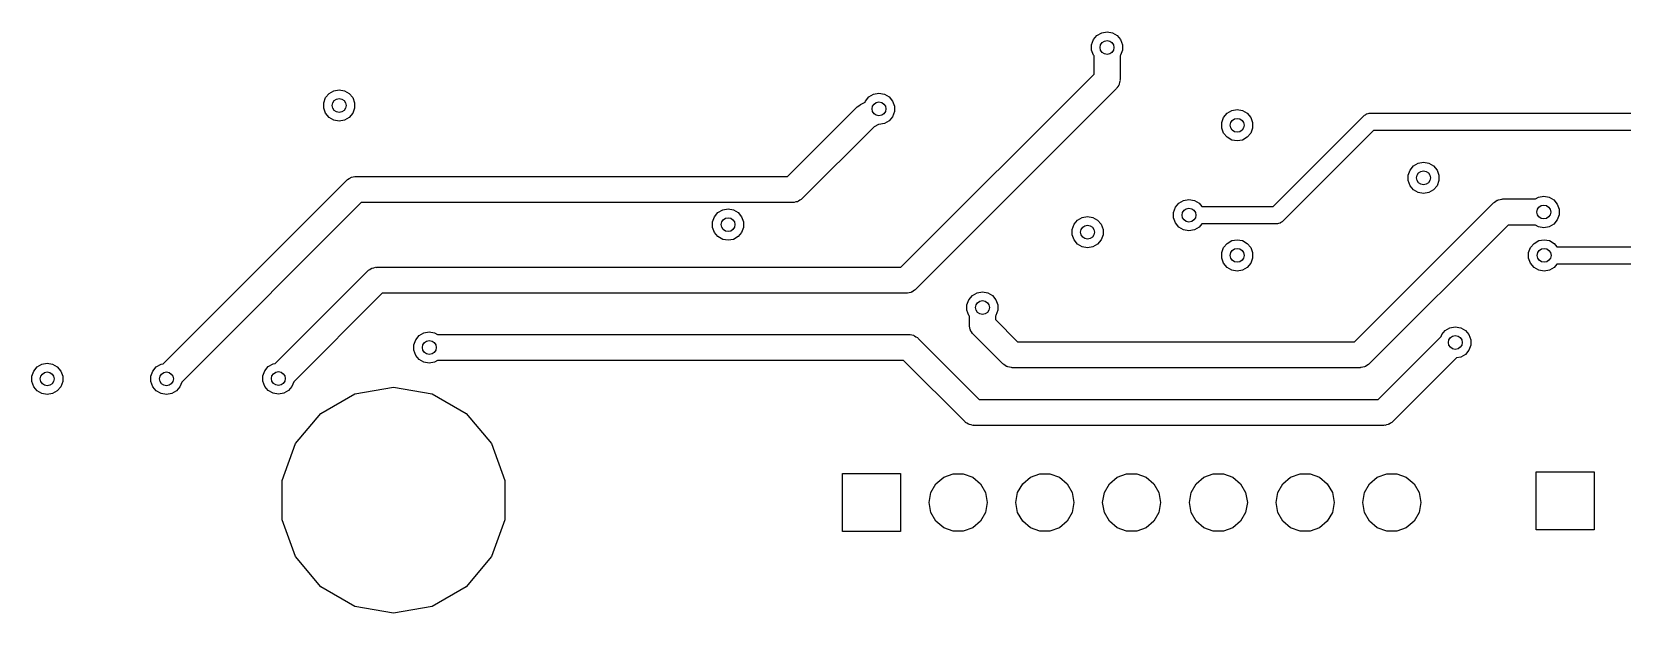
# Model space of a CAD drawing. Extents: x 91.8 to 190.7, y -114.3 to -59.5.
# Drawn here: x 94.29 to 140.87, y -114.33 to -97.3 of the extents above; entities that cross this region are included whole.
import ezdxf

# ---------------------------------------------------------------- set-up
doc = ezdxf.new("R2010")
doc.units = 0
doc.header["$MEASUREMENT"] = 0
doc.layers.add('BLACK', color=7, linetype='CONTINUOUS')

msp = doc.modelspace()

# ---------------------------------------------------------------- linework, layer by layer
at = {"layer": 'Black'}
for p, q in [((125.485, -97.4084), (125.623, -97.3287)), ((125.623, -97.3287), (125.78, -97.3011)), ((125.78, -97.3011), (125.937, -97.3287)), ((125.937, -97.3287), (126.075, -97.4084)), ((125.328, -97.6803), (125.383, -97.5305)), ((125.328, -97.8397), (125.328, -97.6803)), ((125.383, -97.5305), (125.485, -97.4084)), ((126.075, -97.4084), (126.177, -97.5305)), ((126.177, -97.5305), (126.232, -97.6803)), ((126.232, -97.6803), (126.232, -97.8397)), ((125.383, -97.9895), (125.328, -97.8397)), ((125.399, -98.0091), (125.383, -97.9895)), ((125.399, -98.5422), (125.399, -98.0091)), ((126.177, -97.9895), (126.161, -98.0091)), ((126.161, -98.0091), (126.161, -98.7)), ((126.232, -97.8397), (126.177, -97.9895)), ((119.742, -104.199), (125.399, -98.5422)), ((126.16, -98.7332), (126.147, -98.7813)), ((126.161, -98.7), (126.158, -98.7165)), ((126.158, -98.7165), (126.16, -98.7332)), ((102.893, -99.2305), (102.995, -99.1084)), ((102.995, -99.1084), (103.133, -99.0287)), ((103.133, -99.0287), (103.29, -99.0011)), ((103.29, -99.0011), (103.447, -99.0287)), ((103.447, -99.0287), (103.585, -99.1084)), ((103.585, -99.1084), (103.687, -99.2305)), ((118.703, -99.3305), (118.805, -99.2084)), ((118.805, -99.2084), (118.943, -99.1287)), ((118.943, -99.1287), (119.1, -99.1011)), ((119.1, -99.1011), (119.257, -99.1287)), ((119.257, -99.1287), (119.395, -99.2084)), ((119.395, -99.2084), (119.497, -99.3305)), ((126.049, -98.9694), (120.169, -104.849)), ((126.059, -98.9557), (126.049, -98.9694)), ((126.072, -98.9449), (126.059, -98.9557)), ((126.097, -98.9018), (126.072, -98.9449)), ((126.125, -98.861), (126.097, -98.9018)), ((126.13, -98.8448), (126.125, -98.861)), ((126.138, -98.8303), (126.13, -98.8448)), ((126.147, -98.7813), (126.138, -98.8303)), ((102.838, -99.3803), (102.893, -99.2305)), ((102.838, -99.5397), (102.838, -99.3803)), ((102.893, -99.6895), (102.838, -99.5397)), ((103.687, -99.2305), (103.742, -99.3803)), ((103.742, -99.5397), (103.687, -99.6895)), ((103.742, -99.3803), (103.742, -99.5397)), ((116.422, -101.539), (118.461, -99.5006)), ((118.461, -99.5006), (118.509, -99.4667)), ((118.509, -99.4667), (118.556, -99.4311)), ((118.556, -99.4311), (118.691, -99.3616)), ((118.691, -99.3616), (118.703, -99.3305)), ((119.497, -99.3305), (119.552, -99.4803)), ((119.552, -99.6397), (119.497, -99.7895)), ((119.552, -99.4803), (119.552, -99.6397)), ((129.295, -99.6884), (129.433, -99.6087)), ((129.433, -99.6087), (129.59, -99.5811)), ((129.59, -99.5811), (129.747, -99.6087)), ((129.747, -99.6087), (129.885, -99.6884)), ((102.995, -99.8116), (102.893, -99.6895)), ((103.133, -99.8913), (102.995, -99.8116)), ((103.29, -99.9189), (103.133, -99.8913)), ((103.447, -99.8913), (103.29, -99.9189)), ((103.585, -99.8116), (103.447, -99.8913)), ((103.687, -99.6895), (103.585, -99.8116)), ((118.957, -100.082), (116.849, -102.189)), ((119.085, -100.016), (118.957, -100.082)), ((119.1, -100.019), (119.085, -100.016)), ((119.257, -99.9913), (119.1, -100.019)), ((119.395, -99.9116), (119.257, -99.9913)), ((119.497, -99.7895), (119.395, -99.9116)), ((129.138, -99.9603), (129.193, -99.8105)), ((129.138, -100.12), (129.138, -99.9603)), ((129.193, -100.269), (129.138, -100.12)), ((129.193, -99.8105), (129.295, -99.6884)), ((129.885, -99.6884), (129.987, -99.8105)), ((129.987, -99.8105), (130.042, -99.9603)), ((130.042, -100.12), (129.987, -100.269)), ((130.042, -99.9603), (130.042, -100.12)), ((130.645, -102.416), (133.3, -99.7604)), ((133.3, -99.7604), (133.31, -99.754)), ((133.31, -99.754), (133.317, -99.7454)), ((133.317, -99.7454), (133.345, -99.7288)), ((133.345, -99.7288), (133.373, -99.7098)), ((133.373, -99.7098), (133.383, -99.7069)), ((133.383, -99.7069), (133.393, -99.7013)), ((133.393, -99.7013), (133.426, -99.6956)), ((133.426, -99.6956), (133.458, -99.687)), ((133.458, -99.687), (133.469, -99.6879)), ((133.469, -99.6879), (133.48, -99.686)), ((133.48, -99.686), (144.59, -99.686)), ((129.295, -100.392), (129.193, -100.269)), ((129.433, -100.471), (129.295, -100.392)), ((129.59, -100.499), (129.433, -100.471)), ((129.747, -100.471), (129.59, -100.499)), ((129.885, -100.392), (129.747, -100.471)), ((129.987, -100.269), (129.885, -100.392)), ((133.585, -100.194), (130.93, -102.85)), ((144.485, -100.194), (133.585, -100.194)), ((103.699, -101.553), (103.747, -101.54)), ((103.747, -101.54), (103.763, -101.542)), ((103.763, -101.542), (103.78, -101.539)), ((103.78, -101.539), (106.78, -101.539)), ((106.78, -101.539), (116.422, -101.539)), ((134.598, -101.5), (134.653, -101.351)), ((134.598, -101.66), (134.598, -101.5)), ((134.653, -101.351), (134.755, -101.228)), ((134.755, -101.228), (134.893, -101.149)), ((134.893, -101.149), (135.05, -101.121)), ((135.05, -101.121), (135.207, -101.149)), ((135.207, -101.149), (135.345, -101.228)), ((135.345, -101.228), (135.447, -101.351)), ((135.447, -101.351), (135.502, -101.5)), ((135.502, -101.5), (135.502, -101.66)), ((98.133, -107.028), (103.511, -101.651)), ((103.511, -101.651), (103.524, -101.641)), ((103.524, -101.641), (103.535, -101.628)), ((103.535, -101.628), (103.578, -101.603)), ((103.578, -101.603), (103.619, -101.575)), ((103.619, -101.575), (103.635, -101.57)), ((103.635, -101.57), (103.65, -101.562)), ((103.65, -101.562), (103.699, -101.553)), ((134.653, -101.809), (134.598, -101.66)), ((134.755, -101.932), (134.653, -101.809)), ((134.893, -102.011), (134.755, -101.932)), ((135.345, -101.932), (135.207, -102.011)), ((135.447, -101.809), (135.345, -101.932)), ((135.502, -101.66), (135.447, -101.809)), ((103.938, -102.301), (98.6779, -107.561)), ((106.78, -102.301), (103.938, -102.301)), ((116.58, -102.301), (106.78, -102.301)), ((116.597, -102.298), (116.58, -102.301)), ((116.613, -102.3), (116.597, -102.298)), ((116.661, -102.287), (116.613, -102.3)), ((116.71, -102.278), (116.661, -102.287)), ((116.725, -102.27), (116.71, -102.278)), ((116.741, -102.265), (116.725, -102.27)), ((116.782, -102.237), (116.741, -102.265)), ((116.825, -102.212), (116.782, -102.237)), ((116.836, -102.199), (116.825, -102.212)), ((116.849, -102.189), (116.836, -102.199)), ((127.728, -102.59), (127.783, -102.441)), ((127.783, -102.441), (127.885, -102.318)), ((127.885, -102.318), (128.023, -102.239)), ((128.023, -102.239), (128.18, -102.211)), ((128.18, -102.211), (128.337, -102.239)), ((128.337, -102.239), (128.475, -102.318)), ((128.475, -102.318), (128.557, -102.416)), ((128.557, -102.416), (130.645, -102.416)), ((133.032, -106.379), (137.101, -102.311)), ((135.05, -102.039), (134.893, -102.011)), ((135.207, -102.011), (135.05, -102.039)), ((137.101, -102.311), (137.114, -102.301)), ((137.114, -102.301), (137.125, -102.288)), ((137.125, -102.288), (137.168, -102.263)), ((137.168, -102.263), (137.209, -102.235)), ((137.209, -102.235), (137.225, -102.23)), ((137.225, -102.23), (137.24, -102.222)), ((137.24, -102.222), (137.289, -102.213)), ((137.289, -102.213), (137.337, -102.2)), ((137.337, -102.2), (137.353, -102.202)), ((137.353, -102.202), (137.37, -102.199)), ((137.37, -102.199), (138.326, -102.199)), ((138.326, -102.199), (138.413, -102.149)), ((138.413, -102.149), (138.57, -102.121)), ((138.57, -102.121), (138.727, -102.149)), ((138.727, -102.149), (138.865, -102.228)), ((138.865, -102.228), (138.967, -102.351)), ((138.967, -102.351), (139.022, -102.5)), ((114.228, -102.87), (114.283, -102.721)), ((114.228, -103.03), (114.228, -102.87)), ((114.283, -102.721), (114.385, -102.598)), ((114.385, -102.598), (114.523, -102.519)), ((114.523, -102.519), (114.68, -102.491)), ((114.68, -102.491), (114.837, -102.519)), ((114.837, -102.519), (114.975, -102.598)), ((114.975, -102.598), (115.077, -102.721)), ((115.077, -102.721), (115.132, -102.87)), ((115.132, -102.87), (115.132, -103.03)), ((124.813, -102.941), (124.915, -102.818)), ((124.915, -102.818), (125.053, -102.739)), ((125.053, -102.739), (125.21, -102.711)), ((125.21, -102.711), (125.367, -102.739)), ((125.367, -102.739), (125.505, -102.818)), ((125.505, -102.818), (125.607, -102.941)), ((127.728, -102.75), (127.728, -102.59)), ((127.783, -102.899), (127.728, -102.75)), ((127.885, -103.022), (127.783, -102.899)), ((128.557, -102.924), (128.475, -103.022)), ((130.75, -102.924), (128.557, -102.924)), ((130.761, -102.922), (130.75, -102.924)), ((130.772, -102.923), (130.761, -102.922)), ((130.804, -102.914), (130.772, -102.923)), ((130.837, -102.909), (130.804, -102.914)), ((130.847, -102.903), (130.837, -102.909)), ((130.857, -102.9), (130.847, -102.903)), ((130.885, -102.881), (130.857, -102.9)), ((130.913, -102.865), (130.885, -102.881)), ((130.92, -102.856), (130.913, -102.865)), ((130.93, -102.85), (130.92, -102.856)), ((138.865, -102.932), (138.727, -103.011)), ((138.967, -102.809), (138.865, -102.932)), ((139.022, -102.66), (138.967, -102.809)), ((139.022, -102.5), (139.022, -102.66)), ((114.283, -103.179), (114.228, -103.03)), ((114.385, -103.302), (114.283, -103.179)), ((114.523, -103.381), (114.385, -103.302)), ((114.68, -103.409), (114.523, -103.381)), ((114.837, -103.381), (114.68, -103.409)), ((114.975, -103.302), (114.837, -103.381)), ((115.077, -103.179), (114.975, -103.302)), ((115.132, -103.03), (115.077, -103.179)), ((124.758, -103.09), (124.813, -102.941)), ((124.758, -103.25), (124.758, -103.09)), ((124.813, -103.399), (124.758, -103.25)), ((124.915, -103.522), (124.813, -103.399)), ((125.607, -103.399), (125.505, -103.522)), ((125.607, -102.941), (125.662, -103.09)), ((125.662, -103.25), (125.607, -103.399)), ((125.662, -103.09), (125.662, -103.25)), ((128.023, -103.101), (127.885, -103.022)), ((128.18, -103.129), (128.023, -103.101)), ((128.337, -103.101), (128.18, -103.129)), ((128.475, -103.022), (128.337, -103.101)), ((129.433, -103.419), (129.59, -103.391)), ((129.59, -103.391), (129.747, -103.419)), ((137.528, -102.961), (133.459, -107.029)), ((138.326, -102.961), (137.528, -102.961)), ((138.413, -103.011), (138.326, -102.961)), ((138.57, -103.039), (138.413, -103.011)), ((138.423, -103.419), (138.58, -103.391)), ((138.727, -103.011), (138.57, -103.039)), ((138.58, -103.391), (138.737, -103.419)), ((125.053, -103.601), (124.915, -103.522)), ((125.21, -103.629), (125.053, -103.601)), ((125.367, -103.601), (125.21, -103.629)), ((125.505, -103.522), (125.367, -103.601)), ((129.138, -103.77), (129.193, -103.621)), ((129.138, -103.93), (129.138, -103.77)), ((129.193, -103.621), (129.295, -103.498)), ((129.295, -103.498), (129.433, -103.419)), ((129.747, -103.419), (129.885, -103.498)), ((129.885, -103.498), (129.987, -103.621)), ((129.987, -103.621), (130.042, -103.77)), ((130.042, -103.77), (130.042, -103.93)), ((138.128, -103.77), (138.183, -103.621)), ((138.128, -103.93), (138.128, -103.77)), ((138.183, -103.621), (138.285, -103.498)), ((138.285, -103.498), (138.423, -103.419)), ((138.737, -103.419), (138.875, -103.498)), ((138.875, -103.498), (138.957, -103.596)), ((138.957, -103.596), (141.38, -103.596)), ((101.413, -107.018), (104.121, -104.311)), ((104.121, -104.311), (104.134, -104.301)), ((104.134, -104.301), (104.145, -104.288)), ((104.145, -104.288), (104.188, -104.263)), ((104.188, -104.263), (104.229, -104.235)), ((104.229, -104.235), (104.245, -104.23)), ((104.245, -104.23), (104.26, -104.222)), ((104.26, -104.222), (104.309, -104.213)), ((104.309, -104.213), (104.357, -104.2)), ((104.357, -104.2), (104.373, -104.202)), ((104.373, -104.202), (104.39, -104.199)), ((104.39, -104.199), (106.62, -104.199)), ((106.62, -104.199), (119.742, -104.199)), ((129.193, -104.079), (129.138, -103.93)), ((129.295, -104.202), (129.193, -104.079)), ((129.433, -104.281), (129.295, -104.202)), ((129.59, -104.309), (129.433, -104.281)), ((129.747, -104.281), (129.59, -104.309)), ((129.885, -104.202), (129.747, -104.281)), ((129.987, -104.079), (129.885, -104.202)), ((130.042, -103.93), (129.987, -104.079)), ((138.183, -104.079), (138.128, -103.93)), ((138.285, -104.202), (138.183, -104.079)), ((138.423, -104.281), (138.285, -104.202)), ((138.58, -104.309), (138.423, -104.281)), ((138.737, -104.281), (138.58, -104.309)), ((138.875, -104.202), (138.737, -104.281)), ((138.957, -104.104), (138.875, -104.202)), ((141.275, -104.104), (138.957, -104.104)), ((104.548, -104.961), (101.958, -107.551)), ((106.62, -104.961), (104.548, -104.961)), ((119.9, -104.961), (106.62, -104.961)), ((119.917, -104.958), (119.9, -104.961)), ((119.933, -104.96), (119.917, -104.958)), ((119.981, -104.947), (119.933, -104.96)), ((120.03, -104.938), (119.981, -104.947)), ((120.045, -104.93), (120.03, -104.938)), ((120.061, -104.925), (120.045, -104.93)), ((120.102, -104.897), (120.061, -104.925)), ((120.145, -104.872), (120.102, -104.897)), ((120.156, -104.859), (120.145, -104.872)), ((120.169, -104.849), (120.156, -104.859)), ((121.678, -105.3), (121.733, -105.151)), ((121.733, -105.151), (121.835, -105.028)), ((121.835, -105.028), (121.973, -104.949)), ((121.973, -104.949), (122.13, -104.921)), ((122.13, -104.921), (122.287, -104.949)), ((122.287, -104.949), (122.425, -105.028)), ((122.425, -105.028), (122.527, -105.151)), ((122.527, -105.151), (122.582, -105.3)), ((121.678, -105.46), (121.678, -105.3)), ((121.733, -105.609), (121.678, -105.46)), ((121.749, -105.629), (121.733, -105.609)), ((121.749, -105.89), (121.749, -105.629)), ((122.527, -105.609), (122.511, -105.629)), ((122.511, -105.629), (122.511, -105.732)), ((122.511, -105.732), (123.158, -106.379)), ((122.582, -105.46), (122.527, -105.609)), ((122.582, -105.3), (122.582, -105.46)), ((105.533, -106.321), (105.635, -106.198)), ((105.635, -106.198), (105.773, -106.119)), ((105.773, -106.119), (105.93, -106.091)), ((105.93, -106.091), (106.087, -106.119)), ((106.087, -106.119), (106.174, -106.169)), ((106.174, -106.169), (119.98, -106.169)), ((119.98, -106.169), (119.997, -106.172)), ((119.997, -106.172), (120.013, -106.17)), ((120.013, -106.17), (120.061, -106.183)), ((120.061, -106.183), (120.11, -106.192)), ((120.11, -106.192), (120.125, -106.2)), ((120.125, -106.2), (120.141, -106.205)), ((121.752, -105.907), (121.749, -105.89)), ((121.75, -105.923), (121.752, -105.907)), ((121.763, -105.971), (121.75, -105.923)), ((121.772, -106.02), (121.763, -105.971)), ((121.78, -106.035), (121.772, -106.02)), ((121.785, -106.051), (121.78, -106.035)), ((121.813, -106.092), (121.785, -106.051)), ((121.838, -106.135), (121.813, -106.092)), ((121.851, -106.146), (121.838, -106.135)), ((121.861, -106.159), (121.851, -106.146)), ((122.731, -107.029), (121.861, -106.159)), ((135.561, -106.23), (135.583, -106.171)), ((135.583, -106.171), (135.685, -106.048)), ((135.685, -106.048), (135.823, -105.969)), ((135.823, -105.969), (135.98, -105.941)), ((135.98, -105.941), (136.137, -105.969)), ((136.137, -105.969), (136.275, -106.048)), ((136.275, -106.048), (136.377, -106.171)), ((136.377, -106.171), (136.432, -106.32)), ((105.478, -106.47), (105.533, -106.321)), ((105.478, -106.63), (105.478, -106.47)), ((105.533, -106.779), (105.478, -106.63)), ((120.141, -106.205), (120.182, -106.233)), ((120.182, -106.233), (120.225, -106.258)), ((120.225, -106.258), (120.236, -106.271)), ((120.236, -106.271), (120.249, -106.281)), ((120.249, -106.281), (122.038, -108.069)), ((123.158, -106.379), (133.032, -106.379)), ((133.722, -108.069), (135.561, -106.23)), ((136.377, -106.629), (136.275, -106.752)), ((136.432, -106.48), (136.377, -106.629)), ((136.432, -106.32), (136.432, -106.48)), ((94.3425, -107.241), (94.445, -107.118)), ((94.445, -107.118), (94.583, -107.039)), ((94.583, -107.039), (94.74, -107.011)), ((94.74, -107.011), (94.897, -107.039)), ((94.897, -107.039), (95.035, -107.118)), ((95.035, -107.118), (95.1375, -107.241)), ((97.8325, -107.241), (97.935, -107.118)), ((97.935, -107.118), (98.073, -107.039)), ((98.073, -107.039), (98.133, -107.028)), ((101.113, -107.231), (101.215, -107.108)), ((101.215, -107.108), (101.353, -107.029)), ((101.353, -107.029), (101.413, -107.018)), ((105.635, -106.902), (105.533, -106.779)), ((105.773, -106.981), (105.635, -106.902)), ((105.93, -107.009), (105.773, -106.981)), ((106.087, -106.981), (105.93, -107.009)), ((106.174, -106.931), (106.087, -106.981)), ((119.822, -106.931), (106.174, -106.931)), ((121.611, -108.719), (119.822, -106.931)), ((122.744, -107.039), (122.731, -107.029)), ((122.755, -107.052), (122.744, -107.039)), ((122.798, -107.077), (122.755, -107.052)), ((122.839, -107.105), (122.798, -107.077)), ((122.855, -107.11), (122.839, -107.105)), ((122.87, -107.118), (122.855, -107.11)), ((122.919, -107.127), (122.87, -107.118)), ((122.967, -107.14), (122.919, -107.127)), ((133.271, -107.127), (133.223, -107.14)), ((133.32, -107.118), (133.271, -107.127)), ((133.335, -107.11), (133.32, -107.118)), ((133.351, -107.105), (133.335, -107.11)), ((133.392, -107.077), (133.351, -107.105)), ((133.435, -107.052), (133.392, -107.077)), ((133.446, -107.039), (133.435, -107.052)), ((133.459, -107.029), (133.446, -107.039)), ((136.016, -106.853), (134.149, -108.719)), ((136.137, -106.831), (136.016, -106.853)), ((136.275, -106.752), (136.137, -106.831)), ((94.288, -107.39), (94.3425, -107.241)), ((94.288, -107.55), (94.288, -107.39)), ((94.3425, -107.699), (94.288, -107.55)), ((95.1375, -107.241), (95.192, -107.39)), ((95.192, -107.55), (95.1375, -107.699)), ((95.192, -107.39), (95.192, -107.55)), ((97.778, -107.39), (97.8325, -107.241)), ((97.778, -107.55), (97.778, -107.39)), ((97.8325, -107.699), (97.778, -107.55)), ((98.6779, -107.561), (98.6275, -107.699)), ((101.058, -107.38), (101.113, -107.231)), ((101.058, -107.54), (101.058, -107.38)), ((101.113, -107.689), (101.058, -107.54)), ((101.958, -107.551), (101.907, -107.689)), ((122.983, -107.138), (122.967, -107.14)), ((123, -107.141), (122.983, -107.138)), ((133.19, -107.141), (123, -107.141)), ((133.207, -107.138), (133.19, -107.141)), ((133.223, -107.14), (133.207, -107.138)), ((94.445, -107.822), (94.3425, -107.699)), ((94.583, -107.901), (94.445, -107.822)), ((94.74, -107.929), (94.583, -107.901)), ((94.897, -107.901), (94.74, -107.929)), ((95.035, -107.822), (94.897, -107.901)), ((95.1375, -107.699), (95.035, -107.822)), ((97.935, -107.822), (97.8325, -107.699)), ((98.073, -107.901), (97.935, -107.822)), ((98.23, -107.929), (98.073, -107.901)), ((98.387, -107.901), (98.23, -107.929)), ((98.525, -107.822), (98.387, -107.901)), ((98.6275, -107.699), (98.525, -107.822)), ((101.215, -107.812), (101.113, -107.689)), ((101.353, -107.891), (101.215, -107.812)), ((101.51, -107.919), (101.353, -107.891)), ((101.667, -107.891), (101.51, -107.919)), ((101.805, -107.812), (101.667, -107.891)), ((101.907, -107.689), (101.805, -107.812)), ((102.751, -108.482), (103.747, -107.907)), ((103.747, -107.907), (104.88, -107.707)), ((104.88, -107.707), (106.013, -107.907)), ((106.013, -107.907), (107.009, -108.482)), ((102.011, -109.364), (102.751, -108.482)), ((107.009, -108.482), (107.749, -109.364)), ((122.038, -108.069), (133.722, -108.069)), ((121.624, -108.729), (121.611, -108.719)), ((121.635, -108.742), (121.624, -108.729)), ((121.678, -108.767), (121.635, -108.742)), ((121.719, -108.795), (121.678, -108.767)), ((121.735, -108.8), (121.719, -108.795)), ((121.75, -108.808), (121.735, -108.8)), ((121.799, -108.817), (121.75, -108.808)), ((121.847, -108.83), (121.799, -108.817)), ((121.863, -108.828), (121.847, -108.83)), ((121.88, -108.831), (121.863, -108.828)), ((133.88, -108.831), (121.88, -108.831)), ((133.897, -108.828), (133.88, -108.831)), ((133.913, -108.83), (133.897, -108.828)), ((133.961, -108.817), (133.913, -108.83)), ((134.01, -108.808), (133.961, -108.817)), ((134.025, -108.8), (134.01, -108.808)), ((134.041, -108.795), (134.025, -108.8)), ((134.082, -108.767), (134.041, -108.795)), ((134.125, -108.742), (134.082, -108.767)), ((134.136, -108.729), (134.125, -108.742)), ((134.149, -108.719), (134.136, -108.729)), ((101.618, -110.445), (102.011, -109.364)), ((107.749, -109.364), (108.142, -110.445)), ((118.03, -111.94), (118.03, -110.24)), ((118.03, -110.24), (119.73, -110.24)), ((119.73, -110.24), (119.73, -111.94)), ((120.769, -110.54), (120.995, -110.351)), ((120.995, -110.351), (121.272, -110.25)), ((121.272, -110.25), (121.568, -110.25)), ((121.568, -110.25), (121.845, -110.351)), ((121.845, -110.351), (122.071, -110.54)), ((123.309, -110.54), (123.535, -110.351)), ((123.535, -110.351), (123.812, -110.25)), ((123.812, -110.25), (124.108, -110.25)), ((124.108, -110.25), (124.385, -110.351)), ((124.385, -110.351), (124.611, -110.54)), ((125.849, -110.54), (126.075, -110.351)), ((126.075, -110.351), (126.352, -110.25)), ((126.352, -110.25), (126.648, -110.25)), ((126.648, -110.25), (126.925, -110.351)), ((126.925, -110.351), (127.151, -110.54)), ((128.389, -110.54), (128.615, -110.351)), ((128.615, -110.351), (128.892, -110.25)), ((128.892, -110.25), (129.188, -110.25)), ((129.188, -110.25), (129.465, -110.351)), ((129.465, -110.351), (129.691, -110.54)), ((130.929, -110.54), (131.155, -110.351)), ((131.155, -110.351), (131.432, -110.25)), ((131.432, -110.25), (131.728, -110.25)), ((131.728, -110.25), (132.005, -110.351)), ((132.005, -110.351), (132.231, -110.54)), ((133.469, -110.54), (133.695, -110.351)), ((133.695, -110.351), (133.972, -110.25)), ((133.972, -110.25), (134.268, -110.25)), ((134.268, -110.25), (134.545, -110.351)), ((134.545, -110.351), (134.771, -110.54)), ((138.35, -111.89), (138.35, -110.19)), ((138.35, -110.19), (140.05, -110.19)), ((140.05, -110.19), (140.05, -111.89)), ((101.618, -111.595), (101.618, -110.445)), ((108.142, -110.445), (108.142, -111.595)), ((120.57, -111.087), (120.621, -110.796)), ((120.621, -110.796), (120.769, -110.54)), ((122.071, -110.54), (122.219, -110.796)), ((122.219, -110.796), (122.27, -111.087)), ((123.11, -111.087), (123.161, -110.796)), ((123.161, -110.796), (123.309, -110.54)), ((124.611, -110.54), (124.759, -110.796)), ((124.759, -110.796), (124.81, -111.087)), ((125.65, -111.087), (125.701, -110.796)), ((125.701, -110.796), (125.849, -110.54)), ((127.151, -110.54), (127.299, -110.796)), ((127.299, -110.796), (127.35, -111.087)), ((128.19, -111.087), (128.241, -110.796)), ((128.241, -110.796), (128.389, -110.54)), ((129.691, -110.54), (129.839, -110.796)), ((129.839, -110.796), (129.89, -111.087)), ((130.73, -111.087), (130.781, -110.796)), ((130.781, -110.796), (130.929, -110.54)), ((132.231, -110.54), (132.379, -110.796)), ((132.379, -110.796), (132.43, -111.087)), ((133.27, -111.087), (133.321, -110.796)), ((133.321, -110.796), (133.469, -110.54)), ((134.771, -110.54), (134.919, -110.796)), ((134.919, -110.796), (134.97, -111.087)), ((120.57, -111.093), (120.57, -111.087)), ((120.621, -111.384), (120.57, -111.093)), ((122.27, -111.093), (122.219, -111.384)), ((122.27, -111.087), (122.27, -111.093)), ((123.11, -111.093), (123.11, -111.087)), ((123.161, -111.384), (123.11, -111.093)), ((124.81, -111.093), (124.759, -111.384)), ((124.81, -111.087), (124.81, -111.093)), ((125.65, -111.093), (125.65, -111.087)), ((125.701, -111.384), (125.65, -111.093)), ((127.35, -111.093), (127.299, -111.384)), ((127.35, -111.087), (127.35, -111.093)), ((128.19, -111.093), (128.19, -111.087)), ((128.241, -111.384), (128.19, -111.093)), ((129.89, -111.093), (129.839, -111.384)), ((129.89, -111.087), (129.89, -111.093)), ((130.73, -111.093), (130.73, -111.087)), ((130.781, -111.384), (130.73, -111.093)), ((132.43, -111.093), (132.379, -111.384)), ((132.43, -111.087), (132.43, -111.093)), ((133.27, -111.093), (133.27, -111.087)), ((133.321, -111.384), (133.27, -111.093)), ((134.97, -111.093), (134.919, -111.384)), ((134.97, -111.087), (134.97, -111.093)), ((102.011, -112.676), (101.618, -111.595)), ((108.142, -111.595), (107.749, -112.676)), ((120.769, -111.64), (120.621, -111.384)), ((120.995, -111.829), (120.769, -111.64)), ((122.071, -111.64), (121.845, -111.829)), ((122.219, -111.384), (122.071, -111.64)), ((123.309, -111.64), (123.161, -111.384)), ((123.535, -111.829), (123.309, -111.64)), ((124.611, -111.64), (124.385, -111.829)), ((124.759, -111.384), (124.611, -111.64)), ((125.849, -111.64), (125.701, -111.384)), ((126.075, -111.829), (125.849, -111.64)), ((127.151, -111.64), (126.925, -111.829)), ((127.299, -111.384), (127.151, -111.64)), ((128.389, -111.64), (128.241, -111.384)), ((128.615, -111.829), (128.389, -111.64)), ((129.691, -111.64), (129.465, -111.829)), ((129.839, -111.384), (129.691, -111.64)), ((130.929, -111.64), (130.781, -111.384)), ((131.155, -111.829), (130.929, -111.64)), ((132.231, -111.64), (132.005, -111.829)), ((132.379, -111.384), (132.231, -111.64)), ((133.469, -111.64), (133.321, -111.384)), ((133.695, -111.829), (133.469, -111.64)), ((134.771, -111.64), (134.545, -111.829)), ((134.919, -111.384), (134.771, -111.64)), ((119.73, -111.94), (118.03, -111.94)), ((121.272, -111.93), (120.995, -111.829)), ((121.568, -111.93), (121.272, -111.93)), ((121.845, -111.829), (121.568, -111.93)), ((123.812, -111.93), (123.535, -111.829)), ((124.108, -111.93), (123.812, -111.93)), ((124.385, -111.829), (124.108, -111.93)), ((126.352, -111.93), (126.075, -111.829)), ((126.648, -111.93), (126.352, -111.93)), ((126.925, -111.829), (126.648, -111.93)), ((128.892, -111.93), (128.615, -111.829)), ((129.188, -111.93), (128.892, -111.93)), ((129.465, -111.829), (129.188, -111.93)), ((131.432, -111.93), (131.155, -111.829)), ((131.728, -111.93), (131.432, -111.93)), ((132.005, -111.829), (131.728, -111.93)), ((133.972, -111.93), (133.695, -111.829)), ((134.268, -111.93), (133.972, -111.93)), ((134.545, -111.829), (134.268, -111.93)), ((140.05, -111.89), (138.35, -111.89)), ((102.751, -113.558), (102.011, -112.676)), ((107.749, -112.676), (107.009, -113.558)), ((103.747, -114.133), (102.751, -113.558)), ((107.009, -113.558), (106.013, -114.133)), ((104.88, -114.333), (103.747, -114.133)), ((106.013, -114.133), (104.88, -114.333))]:
    msp.add_line(p, q, dxfattribs=at)
for centre in [(125.78, -97.76), (103.29, -99.46), (119.1, -99.56), (129.59, -100.04), (135.05, -101.58), (128.18, -102.67), (138.57, -102.58), (114.68, -102.95), (125.21, -103.17), (129.59, -103.85), (138.58, -103.85), (122.13, -105.38), (135.98, -106.4), (105.93, -106.55), (94.74, -107.47), (98.23, -107.47), (101.51, -107.46)]:
    msp.add_circle(centre, 0.2032, dxfattribs=at)

doc.saveas('drawing.dxf')
